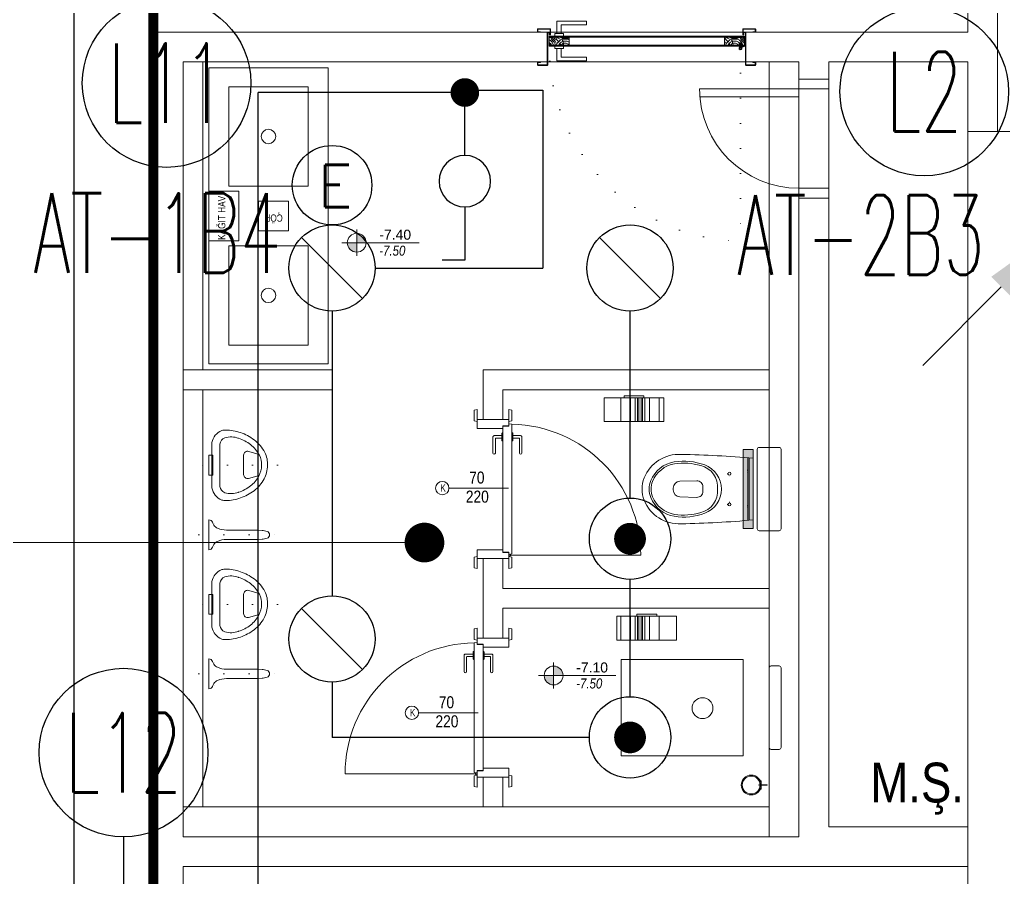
# Model space of a CAD drawing. Header units: metres. Extents: x -13316 to 152404, y -3899 to 30226.
# Drawn here: x 62312.7 to 62807.9, y 2944.6 to 3376.3 of the extents above; entities that cross this region are included whole.
import ezdxf
from ezdxf.enums import TextEntityAlignment as Align

# ---------------------------------------------------------------- set-up
doc = ezdxf.new("R2010")
doc.units = ezdxf.units.M
doc.header["$LTSCALE"] = 100
doc.header["$MEASUREMENT"] = 0
doc.linetypes.add('DOT2', pattern=[0.125, 0, -0.125])
doc.linetypes.add('HIDDEN', pattern=[0.375, 0.25, -0.125])
doc.layers.get('0').update_dxf_attribs({"color": 9, "lineweight": 9})
for name, color, linetype, lineweight in [('00', 9, 'Continuous', 9), ('01', 9, 'Continuous', 9), ('05', 9, 'Continuous', 9), ('05V', 9, 'Continuous', 9), ('06C @ 1', 9, 'Continuous', 9), ('06D', 9, 'Continuous', 9), ('09', 9, 'Continuous', 9), ('10', 9, 'Continuous', 9), ('12', 9, 'Continuous', 9), ('20', 9, 'DOT2', 9), ('21', 9, 'Continuous', 9), ('21_mahal200', 9, 'Continuous', 9), ('E-13W PL COMPACT FLUORESAN ARMATÜR', 7, 'Continuous', 30), ('E-1x18W PL DOWNLIGHT ARMATÜR (GÖMME)', 7, 'Continuous', 30), ('E-ACİL AYDINLATMA KİTİ', 7, 'Continuous', 30), ('E-ANAHTAR', 7, 'Continuous', 30), ('E-AŞAĞIDAN GELİP YUKARIYA GİDEN HAT', 7, 'Continuous', 30), ('E-KABLO', 7, 'Continuous', 30), ('E-LINYE', 7, 'Continuous', 30), ('Kapı', 204, 'Continuous', 9), ('KARA SIVA', 4, 'Continuous', 9), ('PLASTİK BOYA', 30, 'Continuous', 9), ('SERAMİK', 1, 'Continuous', 9), ('TEFRİŞ', 9, 'Continuous', 9), ('YAZI', 7, 'Continuous', 9)]:
    doc.layers.add(name, color=color, linetype=linetype, lineweight=lineweight)
doc.styles.add('Arial', font='arial.ttf', dxfattribs={"height": 2.5})
doc.styles.add('E-YAZI', font='txttw.shx')
doc.styles.add('MuuM_TEXT-ITALIC', font='ARIALNI.TTF')
doc.styles.add('MuuM_TEXT-STANDART', font='ARIALN.TTF')
doc.dimstyles.new('MuuM_DIM200', dxfattribs={"dimscale": 20, "dimtxt": 2, "dimasz": 1, "dimexe": 1, "dimexo": 1, "dimgap": 1, "dimtad": 1, "dimdec": 1, "dimrnd": 0.5, "dimdsep": 46, "dimtxsty": 'MuuM_TEXT-STANDART', "dimblk": 'ARCHTICK', "dimcen": 0, "dimdle": 0.15, "dimclrd": 256, "dimclre": 256, "dimclrt": 256, "dimadec": 0, "dimazin": 0, "dimtfac": 5, "dimtdec": 1, "dimtix": 1, "dimtmove": 2, "dimatfit": 3, "dimldrblk": 'DOT', "dimfxl": 3, "dimfxlon": 1, "dimtolj": 1, "dimlwd": -1, "dimlwe": -1, "dimarcsym": 0})

# ---------------------------------------------------------------- blocks, each defined once
blk = doc.blocks.new('100_1x18W PL DOWNLIGHT ARMATÜR (GÖMME)')
at = {"layer": 'E-1x18W PL DOWNLIGHT ARMATÜR (GÖMME)', "color": 7}
blk.add_line((-1.095, -1.095), (1.095, 1.095), dxfattribs=at)
at = {"layer": 'E-1x18W PL DOWNLIGHT ARMATÜR (GÖMME)', "color": 4}
blk.add_ellipse((0, 0), major_axis=(-1.549, 0), ratio=1, start_param=3.1418, end_param=9.424985, dxfattribs=at)
blk = doc.blocks.new('100_13W PL COMPACT FLUORESAN ARMATÜR')
at = {"layer": 'E-13W PL COMPACT FLUORESAN ARMATÜR', "color": 4, "const_width": 0.5}
blk.add_lwpolyline([(-0.25, 0, 1), (0.25, 0, 1)], format="xyb", close=True, dxfattribs=at)
at = {"layer": 'E-13W PL COMPACT FLUORESAN ARMATÜR', "color": 4}
blk.add_ellipse((0, 0), major_axis=(-1.28, 0), ratio=1, start_param=3.1418, end_param=9.424985, dxfattribs=at)
blk = doc.blocks.new('100_ANAHTAR')
at = {"layer": 'E-ANAHTAR', "color": 4}
for p, q in [((0, 5.345), (-0.714, 5.345)), ((0, 3.673), (0, 5.345)), ((0, 2.053), (0, 0))]:
    blk.add_line(p, q, dxfattribs=at)
blk.add_circle((0, 2.863), 0.81, dxfattribs=at)
blk = doc.blocks.new('100_AŞAĞIDAN GELİP YUKARIYA GİDEN HAT')
at = {"layer": 'E-AŞAĞIDAN GELİP YUKARIYA GİDEN HAT', "color": 3, "linetype": 'Continuous'}
for p, q in [((2.472, 2.471), (0, 0)), ((-2.389, -2.382), (-4.861, -4.853))]:
    blk.add_line(p, q, dxfattribs=at)
at = {"layer": 'E-AŞAĞIDAN GELİP YUKARIYA GİDEN HAT', "color": 4, "linetype": 'Continuous', "const_width": 0.675}
blk.add_lwpolyline([(0.338, 0, 1), (-0.338, 0, 1)], format="xyb", close=True, dxfattribs=at)
at = {"layer": 'E-AŞAĞIDAN GELİP YUKARIYA GİDEN HAT', "color": 3, "linetype": 'Continuous'}
for points in [[(2.154, 2.789), (2.79, 2.152), (4.382, 4.379)], [(-2.707, -2.064), (-2.071, -2.7), (-0.479, -0.474)]]:
    blk.add_solid(points, dxfattribs=at)
blk = doc.blocks.new('100_ACİL AYDINLATMA KİTİ')
at = {"layer": 'E-ACİL AYDINLATMA KİTİ', "color": 3}
blk.add_circle((0, 0), 1.251, dxfattribs=at)
at = {"layer": 'E-ACİL AYDINLATMA KİTİ', "color": 3, "style": 'E-YAZI'}
blk.add_text('E', height=1.34, dxfattribs=at).set_placement((-0.448, -0.694))
blk = doc.blocks.new('1.bod.mimari.elk')
at = {"layer": '01'}
blk.add_lwpolyline([(6510, -5630), (6510, -5630), (6510, -5630), (6510, -6180), (6780, -6180), (6780, -5630), (6780, -5630), (6780, -5630), (6820, -5630), (6820, -6230), (6470, -6230), (6470, -5630), (6510, -5630)], dxfattribs=at)
blk = doc.blocks.new('p-kapı kolu')
for points in [[(2.2, 0), (2.2, -1.25), (-2.2, -1.25), (-2.2, 0), (2.2, 0)], [(1.225, -1.25), (1.225, -7.5), (-13.775, -7.5), (-13.775, -5.625), (-1.025, -5.625), (-1.025, -5.625), (-1.025, -1.25), (1.225, -1.25)]]:
    blk.add_lwpolyline(points)
blk = doc.blocks.new('K-AH-01')
at = {"layer": '09'}
h = blk.add_hatch(dxfattribs=at)
h.set_pattern_fill('LOGEND', color=256, scale=10, style=0)
h.set_pattern_definition([(7e-15, (-3944.073, -2726.897), (10, 10), [3, -7]), (7e-15, (-3944.073, -2726.397), (10, 10), [3, -7]), (7e-15, (-3943.573, -2725.397), (10, 10), [2, -8]), (7e-15, (-3943.073, -2724.397), (10, 10), [1.5, -8.5]), (7e-15, (-3943.073, -2723.397), (10, 10), [1, -9]), (7e-15, (-3945.573, -2722.397), (10, 10), [0.5, -2.5, 0.5, -6.5]), (7e-15, (-3944.073, -2721.897), (10, 10), [0.5, -4, 1.5, -4]), (7e-15, (-3942.073, -2721.397), (10, 10), [0.5, -0.5, 0.5, -8.5]), (7e-15, (-3942.573, -2720.897), (10, 10), [0.5, -9.5]), (7e-15, (-3943.073, -2719.897), (10, 10), [1.5, -8.5]), (7e-15, (-3943.073, -2718.897), (10, 10), [2, -8]), (7e-15, (-3943.573, -2717.897), (10, 10), [2.5, -3, 0.5, -4]), (90, (-3947.573, -2723.897), (-10, 10), [0.5, -1, 2.5, -6]), (90, (-3947.073, -2722.897), (-10, 10), [0.5, -0.5, 1.5, -7.5]), (90, (-3946.573, -2718.897), (-10, 10), [1, -9]), (90, (-3946.073, -2722.897), (-10, 10), [2, -3, 0.5, -4.5]), (90, (-3945.573, -2717.397), (-10, 10), [0.5, -9.5]), (90, (-3945.073, -2722.397), (-10, 10), [1.5, -8.5]), (90, (-3944.073, -2721.897), (-10, 10), [1, -9]), (90, (-3943.073, -2721.897), (-10, 10), [0.5, -1.5, 1.5, -6.5]), (90, (-3942.573, -2721.397), (-10, 10), [0.5, -9.5]), (90, (-3942.073, -2723.397), (-10, 10), [1.4, -8.6]), (90, (-3941.573, -2725.397), (-10, 10), [1, -9]), (90, (-3940.573, -2721.397), (-10, 10), [0.5, -9.5]), (90, (-3939.573, -2721.897), (-10, 10), [1.5, -8.5]), (90, (-3938.573, -2721.897), (-10, 10), [1.5, -8.5]), (45, (-3940.073, -2725.8966), (1e-15, 10), [0.7071, -0.7071, 0.7071, -12.020836]), (45, (-3942.073, -2723.3966), (1e-15, 10), [1.4142, -12.727936]), (45, (-3946.073, -2718.3966), (1e-15, 10), [1.4142, -12.727936]), (45, (-3944.073, -2720.8966), (1e-15, 10), [1.4142, -12.727936]), (45, (-3943.573, -2722.8966), (1e-15, 10), [1.4142, -12.727936]), (45, (-3940.573, -2724.8966), (1e-15, 10), [1.4142, -12.727936]), (45, (-3941.573, -2724.3966), (1e-15, 10), [2.12132, -12.020816]), (45, (-3944.573, -2719.8966), (1e-15, 10), [0.7071, -13.435036]), (45, (-3945.073, -2718.8966), (1e-15, 10), [0.7071, -13.435036]), (45, (-3941.073, -2718.8966), (1e-15, 10), [0.7071, -13.435036]), (45, (-3945.073, -2723.8966), (1e-15, 10), [0.7071, -13.435036]), (45, (-3939.573, -2720.3966), (1e-15, 10), [0.7071, -13.435036]), (45, (-3943.073, -2721.3966), (1e-15, 10), [0.7071, -13.435036]), (45, (-3942.073, -2720.3966), (1e-15, 10), [0.7071, -13.435036]), (135, (-3942.573, -2722.3966), (-10, 1e-15), [0.7071, -0.7071, 2.12132, -10.606616]), (135, (-3941.073, -2722.3966), (-10, 1e-15), [0.7071, -13.435036]), (135, (-3941.073, -2725.8966), (-10, 1e-15), [0.7071, -13.435036]), (135, (-3943.073, -2723.3966), (-10, 1e-15), [0.7071, -13.435036]), (135, (-3941.573, -2721.3966), (-10, 1e-15), [0.7071, -13.435036]), (135, (-3944.073, -2723.8966), (-10, 1e-15), [0.7071, -13.435036]), (135, (-3940.073, -2723.8966), (-10, 1e-15), [0.7071, -13.435036]), (135, (-3947.073, -2726.8966), (-10, 1e-15), [0.7071, -13.435036]), (135, (-3946.573, -2726.3966), (-10, 1e-15), [1.4142, -12.727936]), (135, (-3946.073, -2725.8966), (-10, 1e-15), [1.4142, -12.727936]), (135, (-3945.073, -2725.8966), (-10, 1e-15), [1.4142, -12.727936]), (135, (-3944.573, -2724.8966), (-10, 1e-15), [1.4142, -12.727936]), (135, (-3940.573, -2720.8966), (-10, 1e-15), [1.4142, -12.727936]), (135, (-3938.573, -2725.8966), (-10, 1e-15), [1.4142, -12.727936]), (135, (-3938.073, -2717.8966), (-10, 1e-15), [1.4142, -12.727936]), (135, (-3938.073, -2718.8966), (-10, 1e-15), [1.4142, -12.727936]), (135, (-3939.073, -2719.3966), (-10, 1e-15), [1.4142, -12.727936]), (135, (-3946.073, -2719.3966), (-10, 1e-15), [2.12132, -12.020816]), (135, (-3939.573, -2720.3966), (-10, 1e-15), [2.12132, -12.020816]), (26.56505, (-3945.0727, -2717.3966), (10, 4e-09), [1.118, -21.24268]), (26.56505, (-3945.0727, -2722.3966), (10, 4e-09), [1.118, -21.24268]), (26.56505, (-3944.0727, -2719.3966), (10, 4e-09), [1.118, -21.24268]), (26.56505, (-3941.0727, -2726.3966), (10, 4e-09), [1.118, -21.24268]), (26.56505, (-3941.5727, -2725.3966), (10, 4e-09), [1.118, -21.24268]), (26.56505, (-3944.5727, -2723.3966), (10, 4e-09), [1.118, -21.24268]), (26.56505, (-3944.5727, -2718.3966), (10, 4e-09), [1.118, -21.24268]), (26.56505, (-3941.5727, -2721.3966), (10, 4e-09), [2.236, -20.12468]), (63.43495, (-3941.5727, -2719.8966), (5e-10, 10), [1.118, -21.24268]), (63.43495, (-3940.0727, -2722.8966), (5e-10, 10), [1.118, -21.24268]), (63.43495, (-3945.0727, -2720.8966), (5e-10, 10), [1.118, -21.24268]), (63.43495, (-3947.0727, -2720.3966), (5e-10, 10), [1.118, -21.24268]), (63.43495, (-3941.0727, -2722.3966), (5e-10, 10), [1.118, -21.24268]), (63.43495, (-3942.0727, -2722.3966), (5e-10, 10), [1.118, -21.24268]), (63.43495, (-3946.0727, -2720.8966), (5e-10, 10), [2.236, -20.12468]), (63.43495, (-3938.5727, -2724.3966), (5e-10, 10), [2.236, -20.12468]), (63.43495, (-3939.5727, -2723.8966), (5e-10, 10), [2.236, -20.12468]), (116.56505, (-3947.5727, -2725.3966), (-4e-09, 10), [1.118, -21.24268]), (116.56505, (-3947.5727, -2719.8966), (-4e-09, 10), [1.118, -21.24268]), (116.56505, (-3945.5727, -2726.8966), (-4e-09, 10), [1.118, -21.24268]), (116.56505, (-3946.5727, -2717.8966), (-4e-09, 10), [1.118, -21.24268]), (116.56505, (-3945.5727, -2723.8966), (-4e-09, 10), [1.118, -21.24268]), (116.56505, (-3943.5727, -2722.8966), (-4e-09, 10), [1.118, -21.24268]), (116.56505, (-3942.5727, -2720.8966), (-4e-09, 10), [1.118, -21.24268]), (116.56505, (-3947.0727, -2724.8966), (3.2e-06, 10.0000016), [1.118, -21.24268]), (116.56505, (-3944.5727, -2723.3966), (-4e-09, 10), [1.118, -21.24268]), (116.56505, (-3941.5727, -2724.3966), (-4e-09, 10), [1.118, -21.24268]), (116.56505, (-3940.5727, -2723.3966), (-4e-09, 10), [1.118, -21.24268]), (116.56505, (-3938.5727, -2720.3966), (-4e-09, 10), [1.118, -21.24268]), (116.56505, (-3946.0727, -2717.3966), (-4e-09, 10), [1.118, -21.24268]), (116.56505, (-3947.5727, -2717.8966), (-4e-09, 10), [2.236, -20.12468]), (116.56505, (-3946.0727, -2724.8966), (-4e-09, 10), [2.236, -20.12468]), (153.43495, (-3947.5727, -2726.3966), (-10, 5e-10), [1.118, -21.24268]), (153.43495, (-3939.0727, -2726.8966), (-10, 5e-10), [1.118, -21.24268]), (153.43495, (-3939.5727, -2721.8966), (-10, 5e-10), [1.118, -21.24268]), (153.43495, (-3943.5727, -2725.3966), (-10, 5e-10), [1.118, -21.24268]), (153.43495, (-3944.0727, -2726.3966), (-10, 5e-10), [1.118, -21.24268]), (153.43495, (-3943.0727, -2724.3966), (-10, 5e-10), [1.118, -21.24268]), (153.43495, (-3940.0727, -2718.3966), (-10, 5e-10), [1.118, -21.24268]), (153.43495, (-3939.0727, -2717.8966), (-10, 5e-10), [2.236, -20.12468])])
h.paths.add_polyline_path([(10.77, 6.46), (10.77, 2.46), (0.77, 2.46), (0.77, 6.46)])
h = blk.add_hatch(dxfattribs=at)
h.set_pattern_fill('LOGEND', color=256, scale=10, style=0)
h.set_pattern_definition([(7e-15, (-3938.781, -2726.897), (10, 10), [3, -7]), (7e-15, (-3938.781, -2726.397), (10, 10), [3, -7]), (7e-15, (-3938.281, -2725.397), (10, 10), [2, -8]), (7e-15, (-3937.781, -2724.397), (10, 10), [1.5, -8.5]), (7e-15, (-3937.781, -2723.397), (10, 10), [1, -9]), (7e-15, (-3940.281, -2722.397), (10, 10), [0.5, -2.5, 0.5, -6.5]), (7e-15, (-3938.781, -2721.897), (10, 10), [0.5, -4, 1.5, -4]), (7e-15, (-3936.781, -2721.397), (10, 10), [0.5, -0.5, 0.5, -8.5]), (7e-15, (-3937.281, -2720.897), (10, 10), [0.5, -9.5]), (7e-15, (-3937.781, -2719.897), (10, 10), [1.5, -8.5]), (7e-15, (-3937.781, -2718.897), (10, 10), [2, -8]), (7e-15, (-3938.281, -2717.897), (10, 10), [2.5, -3, 0.5, -4]), (90, (-3942.281, -2723.897), (-10, 10), [0.5, -1, 2.5, -6]), (90, (-3941.781, -2722.897), (-10, 10), [0.5, -0.5, 1.5, -7.5]), (90, (-3941.281, -2718.897), (-10, 10), [1, -9]), (90, (-3940.781, -2722.897), (-10, 10), [2, -3, 0.5, -4.5]), (90, (-3940.281, -2717.397), (-10, 10), [0.5, -9.5]), (90, (-3939.781, -2722.397), (-10, 10), [1.5, -8.5]), (90, (-3938.781, -2721.897), (-10, 10), [1, -9]), (90, (-3937.781, -2721.897), (-10, 10), [0.5, -1.5, 1.5, -6.5]), (90, (-3937.281, -2721.397), (-10, 10), [0.5, -9.5]), (90, (-3936.781, -2723.397), (-10, 10), [1.4, -8.6]), (90, (-3936.281, -2725.397), (-10, 10), [1, -9]), (90, (-3935.281, -2721.397), (-10, 10), [0.5, -9.5]), (90, (-3934.281, -2721.897), (-10, 10), [1.5, -8.5]), (90, (-3933.281, -2721.897), (-10, 10), [1.5, -8.5]), (45, (-3934.781, -2725.8966), (1e-15, 10), [0.7071, -0.7071, 0.7071, -12.020836]), (45, (-3936.781, -2723.3966), (1e-15, 10), [1.4142, -12.727936]), (45, (-3940.781, -2718.3966), (1e-15, 10), [1.4142, -12.727936]), (45, (-3938.781, -2720.8966), (1e-15, 10), [1.4142, -12.727936]), (45, (-3938.281, -2722.8966), (1e-15, 10), [1.4142, -12.727936]), (45, (-3935.281, -2724.8966), (1e-15, 10), [1.4142, -12.727936]), (45, (-3936.281, -2724.3966), (1e-15, 10), [2.12132, -12.020816]), (45, (-3939.281, -2719.8966), (1e-15, 10), [0.7071, -13.435036]), (45, (-3939.781, -2718.8966), (1e-15, 10), [0.7071, -13.435036]), (45, (-3935.781, -2718.8966), (1e-15, 10), [0.7071, -13.435036]), (45, (-3939.781, -2723.8966), (1e-15, 10), [0.7071, -13.435036]), (45, (-3934.281, -2720.3966), (1e-15, 10), [0.7071, -13.435036]), (45, (-3937.781, -2721.3966), (1e-15, 10), [0.7071, -13.435036]), (45, (-3936.781, -2720.3966), (1e-15, 10), [0.7071, -13.435036]), (135, (-3937.281, -2722.3966), (-10, 1e-15), [0.7071, -0.7071, 2.12132, -10.606616]), (135, (-3935.781, -2722.3966), (-10, 1e-15), [0.7071, -13.435036]), (135, (-3935.781, -2725.8966), (-10, 1e-15), [0.7071, -13.435036]), (135, (-3937.781, -2723.3966), (-10, 1e-15), [0.7071, -13.435036]), (135, (-3936.281, -2721.3966), (-10, 1e-15), [0.7071, -13.435036]), (135, (-3938.781, -2723.8966), (-10, 1e-15), [0.7071, -13.435036]), (135, (-3934.781, -2723.8966), (-10, 1e-15), [0.7071, -13.435036]), (135, (-3941.781, -2726.8966), (-10, 1e-15), [0.7071, -13.435036]), (135, (-3941.281, -2726.3966), (-10, 1e-15), [1.4142, -12.727936]), (135, (-3940.781, -2725.8966), (-10, 1e-15), [1.4142, -12.727936]), (135, (-3939.781, -2725.8966), (-10, 1e-15), [1.4142, -12.727936]), (135, (-3939.281, -2724.8966), (-10, 1e-15), [1.4142, -12.727936]), (135, (-3935.281, -2720.8966), (-10, 1e-15), [1.4142, -12.727936]), (135, (-3933.281, -2725.8966), (-10, 1e-15), [1.4142, -12.727936]), (135, (-3932.781, -2717.8966), (-10, 1e-15), [1.4142, -12.727936]), (135, (-3932.781, -2718.8966), (-10, 1e-15), [1.4142, -12.727936]), (135, (-3933.781, -2719.3966), (-10, 1e-15), [1.4142, -12.727936]), (135, (-3940.781, -2719.3966), (-10, 1e-15), [2.12132, -12.020816]), (135, (-3934.281, -2720.3966), (-10, 1e-15), [2.12132, -12.020816]), (26.56505, (-3939.7813, -2717.3966), (10, 4e-09), [1.118, -21.24268]), (26.56505, (-3939.7813, -2722.3966), (10, 4e-09), [1.118, -21.24268]), (26.56505, (-3938.7813, -2719.3966), (10, 4e-09), [1.118, -21.24268]), (26.56505, (-3935.7813, -2726.3966), (10, 4e-09), [1.118, -21.24268]), (26.56505, (-3936.2813, -2725.3966), (10, 4e-09), [1.118, -21.24268]), (26.56505, (-3939.2813, -2723.3966), (10, 4e-09), [1.118, -21.24268]), (26.56505, (-3939.2813, -2718.3966), (10, 4e-09), [1.118, -21.24268]), (26.56505, (-3936.2813, -2721.3966), (10, 4e-09), [2.236, -20.12468]), (63.43495, (-3936.2813, -2719.8966), (5e-10, 10), [1.118, -21.24268]), (63.43495, (-3934.7813, -2722.8966), (5e-10, 10), [1.118, -21.24268]), (63.43495, (-3939.7813, -2720.8966), (5e-10, 10), [1.118, -21.24268]), (63.43495, (-3941.7813, -2720.3966), (5e-10, 10), [1.118, -21.24268]), (63.43495, (-3935.7813, -2722.3966), (5e-10, 10), [1.118, -21.24268]), (63.43495, (-3936.7813, -2722.3966), (5e-10, 10), [1.118, -21.24268]), (63.43495, (-3940.7813, -2720.8966), (5e-10, 10), [2.236, -20.12468]), (63.43495, (-3933.2813, -2724.3966), (5e-10, 10), [2.236, -20.12468]), (63.43495, (-3934.2813, -2723.8966), (5e-10, 10), [2.236, -20.12468]), (116.56505, (-3942.2813, -2725.3966), (-4e-09, 10), [1.118, -21.24268]), (116.56505, (-3942.2813, -2719.8966), (-4e-09, 10), [1.118, -21.24268]), (116.56505, (-3940.2813, -2726.8966), (-4e-09, 10), [1.118, -21.24268]), (116.56505, (-3941.2813, -2717.8966), (-4e-09, 10), [1.118, -21.24268]), (116.56505, (-3940.2813, -2723.8966), (-4e-09, 10), [1.118, -21.24268]), (116.56505, (-3938.2813, -2722.8966), (-4e-09, 10), [1.118, -21.24268]), (116.56505, (-3937.2813, -2720.8966), (-4e-09, 10), [1.118, -21.24268]), (116.56505, (-3941.7813, -2724.8966), (3.2e-06, 10.0000016), [1.118, -21.24268]), (116.56505, (-3939.2813, -2723.3966), (-4e-09, 10), [1.118, -21.24268]), (116.56505, (-3936.2813, -2724.3966), (-4e-09, 10), [1.118, -21.24268]), (116.56505, (-3935.2813, -2723.3966), (-4e-09, 10), [1.118, -21.24268]), (116.56505, (-3933.2813, -2720.3966), (-4e-09, 10), [1.118, -21.24268]), (116.56505, (-3940.7813, -2717.3966), (-4e-09, 10), [1.118, -21.24268]), (116.56505, (-3942.2813, -2717.8966), (-4e-09, 10), [2.236, -20.12468]), (116.56505, (-3940.7813, -2724.8966), (-4e-09, 10), [2.236, -20.12468]), (153.43495, (-3942.2813, -2726.3966), (-10, 5e-10), [1.118, -21.24268]), (153.43495, (-3933.7813, -2726.8966), (-10, 5e-10), [1.118, -21.24268]), (153.43495, (-3934.2813, -2721.8966), (-10, 5e-10), [1.118, -21.24268]), (153.43495, (-3938.2813, -2725.3966), (-10, 5e-10), [1.118, -21.24268]), (153.43495, (-3938.7813, -2726.3966), (-10, 5e-10), [1.118, -21.24268]), (153.43495, (-3937.7813, -2724.3966), (-10, 5e-10), [1.118, -21.24268]), (153.43495, (-3934.7813, -2718.3966), (-10, 5e-10), [1.118, -21.24268]), (153.43495, (-3933.7813, -2717.8966), (-10, 5e-10), [2.236, -20.12468])])
h.paths.add_polyline_path([(89.06, 2.47), (89.06, 6.46), (99.06, 6.47), (99.06, 2.47)])
at = {"layer": '10'}
for points in [[(-0.44, -1.7), (1.3, -1.7, 0.414214), (1.6, -1.4), (1.6, 1.1, 0.414214), (1.3, 1.4, 0.414214), (1, 1.1), (1, 0.2), (0.2, 0.2), (0.2, 16.4, 0.414214), (-0.1, 16.7), (-4.6, 16.7, 0.414214), (-4.9, 16.4), (-4.9, 15.3, 0.414214), (-4.6, 15), (-3.5, 15), (-3.5, 15.2), (-4.6, 15.2, -0.414214), (-4.7, 15.3), (-4.7, 16.4, -0.414214), (-4.6, 16.5), (-0.2, 16.5), (-0.1, 16.5, -0.414214), (0, 16.4), (0, 0), (1.2, 0), (1.2, 1.1, -0.414214), (1.3, 1.2, -0.414214), (1.4, 1.1), (1.4, -1.4, -0.414214), (1.3, -1.5), (-0.44, -1.5), (-4.6, -1.5, -0.414214), (-4.7, -1.4), (-4.7, -0.3, -0.414214), (-4.6, -0.2), (-3.5, -0.2), (-3.5, 0), (-4.6, 0, 0.414214), (-4.9, -0.3), (-4.9, -1.4, 0.414214), (-4.6, -1.7)], [(100.44, -1.7), (98.7, -1.7, -0.414214), (98.4, -1.4), (98.4, 1.1, -0.414214), (98.7, 1.4, -0.414214), (99, 1.1), (99, 0.2), (99.8, 0.2), (99.8, 16.4, -0.414214), (100.1, 16.7), (104.6, 16.7, -0.414214), (104.9, 16.4), (104.9, 15.3, -0.414214), (104.6, 15), (103.5, 15), (103.5, 15.2), (104.6, 15.2, 0.414214), (104.7, 15.3), (104.7, 16.4, 0.414214), (104.6, 16.5), (100.2, 16.5), (100.1, 16.5, 0.414214), (100, 16.4), (100, 0), (98.8, 0), (98.8, 1.1, 0.414214), (98.7, 1.2, 0.414214), (98.6, 1.1), (98.6, -1.4, 0.414214), (98.7, -1.5), (100.44, -1.5), (104.6, -1.5, 0.414214), (104.7, -1.4), (104.7, -0.3, 0.414214), (104.6, -0.2), (103.5, -0.2), (103.5, 0), (104.6, 0, -0.414214), (104.9, -0.3), (104.9, -1.4, -0.414214), (104.6, -1.7)], [(2.15, 7.6), (0.77, 6.96), (0.77, 4.09), (0.57, 4.09), (0.57, 7.09), (2.04, 7.77, -14.796002)]]:
    blk.add_lwpolyline(points, format="xyb", close=True, dxfattribs=at)
blk.add_circle((2.72, 8.09), 0.55, dxfattribs=at)
at = {"layer": '12'}
for points in [[(0.77, 6.46), (99.06, 6.47), (99.06, 6.97), (0.77, 6.96)], [(0.77, 2.46), (10.77, 2.46), (10.77, 6.46), (0.77, 6.46)], [(89.06, 2.46), (99.06, 2.46), (99.06, 6.47), (89.06, 6.47)], [(0.77, 2.46), (99.06, 2.46), (99.06, 1.96), (0.77, 1.96)]]:
    blk.add_lwpolyline(points, close=True, dxfattribs=at)
at = {"layer": '20'}
blk.add_lwpolyline([(2.72, 8.09), (2.72, 105.23)], dxfattribs=at)
at = {"layer": '20', "linetype": 'HIDDEN'}
for points in [[(1.97, 6.89), (1.97, 5.39), (3.47, 5.39), (3.47, 6.89)], [(2.17, 7.58), (2.17, 5.59), (3.27, 5.59), (3.27, 7.58)]]:
    blk.add_lwpolyline(points, dxfattribs=at)
at = {"layer": '20'}
blk.add_arc((0.77, 6.96), 98.29, 357.0842, 88.8632, dxfattribs=at)
at = {"layer": '06C @ 1', "xscale": -1, "rotation": 180}
blk.add_blockref('p-kapı kolu', (94.06, 6.97), dxfattribs=at)
at = {"layer": '06C @ 1'}
blk.add_blockref('p-kapı kolu', (94.06, 1.96), dxfattribs=at)
blk = doc.blocks.new('_ArchTick')
at = {"color": 0, "linetype": 'ByBlock', "const_width": 0.15}
blk.add_lwpolyline([(-0.5, -0.5), (0.5, 0.5)], dxfattribs=at)
blk = doc.blocks.new('_Dot')
at = {"color": 0, "linetype": 'ByBlock', "lineweight": -2}
blk.add_line((-0.5, 0), (-1, 0), dxfattribs=at)
at = {"color": 0, "linetype": 'ByBlock', "const_width": 0.5}
blk.add_lwpolyline([(-0.25, 0, 1), (0.25, 0, 1)], format="xyb", close=True, dxfattribs=at)
blk = doc.blocks.new('ttttttttttttt')
for points in [[(3983.49, -30733.6), (3983.49, -30748.6)], [(3988.49, -30733.6), (3983.49, -30733.6)], [(3988.49, -30733.6), (3988.49, -30748.6)], [(4043.49, -30733.6), (4038.49, -30733.6)], [(4038.49, -30733.6), (4038.49, -30748.6)], [(4043.49, -30733.6), (4043.49, -30748.6)], [(3988.49, -30748.6), (3983.49, -30748.6)], [(4034.49, -30748.6), (3988.49, -30748.6)], [(4034.49, -30748.6), (4034.49, -30798.6)], [(4034.49, -30748.6), (4038.49, -30748.6)], [(4043.49, -30748.6), (4038.49, -30748.6)], [(4038.49, -30748.6), (4038.49, -30798.6)]]:
    blk.add_lwpolyline(points)
blk.add_arc((4038.49, -30748.6), 50, 180, 270)
blk = doc.blocks.new('dsfsdfsdfsdfsdfsdf')
at = {"layer": 'Kapı'}
for p, q in [((23771.45, -2062.35), (23755.45, -2062.35)), ((23772.95, -2064.72, 0.66), (23771.45, -2064.42, 0.66)), ((23771.45, -2064.42, 0.66), (23771.45, -2065.62, 0.66)), ((23771.95, -2064.01, 0.66), (23837.87, -2064.01, 0.66)), ((23772.95, -2064.72, 0.66), (23772.95, -2129.92, 0.66)), ((23771.45, -2065.62, 0.66), (23768.45, -2065.62, 0.66)), ((23768.45, -2129.02, 0.66), (23768.45, -2066.82, 0.66)), ((23771.45, -2129.02, 0.66), (23768.45, -2129.02, 0.66)), ((23771.45, -2130.22, 0.66), (23771.45, -2129.02, 0.66)), ((23771.45, -2132.35), (23755.45, -2132.35)), ((23772.95, -2129.92, 0.66), (23771.45, -2130.22, 0.66))]:
    blk.add_line(p, q, dxfattribs=at)
at = {"layer": 'Kapı', "elevation": 0.66}
for points in [[(23753.95, -2057.62), (23755.45, -2057.32), (23755.45, -2063.32), (23753.95, -2063.02), (23753.95, -2057.62)], [(23772.95, -2057.62), (23771.45, -2057.32), (23771.45, -2063.32), (23772.95, -2063.02), (23772.95, -2057.62)], [(23753.95, -2137.02), (23755.45, -2137.32), (23755.45, -2131.32), (23753.95, -2131.62), (23753.95, -2137.02)], [(23772.95, -2137.02), (23771.45, -2137.32), (23771.45, -2131.32), (23772.95, -2131.62), (23772.95, -2137.02)]]:
    blk.add_lwpolyline(points, dxfattribs=at)
for points in [[(23771.45, -2062.32), (23755.45, -2062.32), (23755.45, -2066.82), (23768.45, -2066.82), (23768.45, -2065.42), (23771.45, -2065.42)], [(23771.45, -2132.32), (23755.45, -2132.32), (23755.45, -2127.82), (23768.45, -2127.82), (23768.45, -2129.22), (23771.45, -2129.22)]]:
    blk.add_lwpolyline(points, close=True, dxfattribs=at)
for points in [[(23767.95, -2124.22), (23764.05, -2124.22, -0.414214), (23763.45, -2123.62), (23763.45, -2115.47, -1), (23764.65, -2115.47), (23764.65, -2122.77, 0.414214), (23764.9, -2123.02), (23767.95, -2123.02)], [(23773.45, -2124.22), (23777.35, -2124.22, 0.414214), (23777.95, -2123.62), (23777.95, -2115.47, 1), (23776.75, -2115.47), (23776.75, -2122.77, -0.414214), (23776.5, -2123.02), (23773.45, -2123.02)], [(23768.45, -2121.62), (23768.2, -2121.62, 0.414214), (23767.95, -2121.87), (23767.95, -2125.37, 0.414214), (23768.2, -2125.62), (23768.45, -2125.62)], [(23772.95, -2125.62), (23773.2, -2125.62, 0.414214), (23773.45, -2125.37), (23773.45, -2121.87, 0.414214), (23773.2, -2121.62), (23772.95, -2121.62)]]:
    blk.add_lwpolyline(points, format="xyb", dxfattribs=at)
at = {"layer": 'Kapı'}
blk.add_circle((23771.95, -2064.01, 0.66), 0.5, dxfattribs=at)
blk.add_arc((23771.95, -2064.01, 0.66), 65.92, 270.8676, 0, dxfattribs=at)
blk = doc.blocks.new('p-klozet üstü kağıt dispenser')
blk.add_hatch(color=255).paths.add_polyline_path([(0, 5.56), (0, 45.41), (-5, 45.41), (-5, 5.56)])
blk.add_lwpolyline([(0, 5.56), (0, 45.41), (-5, 45.41), (-5, 5.56)], close=True)
blk = doc.blocks.new('san-klo-06-p')
for p, q in [((0, -2), (-15.5, -2)), ((0, -2.8), (-15.5, -2.8)), ((0, -2), (15.5, -2)), ((0, -2.8), (15.5, -2.8)), ((-4.16, -28.43), (-3.91, -36.92)), ((0, -25.35), (-1.16, -25.35)), ((0, -25.35), (1.16, -25.35)), ((4.16, -28.43), (3.91, -36.92)), ((0, -40.31), (-0.41, -40.31)), ((-0.41, -40.31), (0, -40.31)), ((0.41, -40.31), (0, -40.31)), ((0, -40.31), (0.41, -40.31))]:
    blk.add_line(p, q)
at = {"linetype": 'DOT2'}
for p, q in [((-6.49, -12), (-8.95, -12)), ((-7.75, -10.91), (-7.75, -12)), ((-7.75, -13.09), (-7.75, -12)), ((6.49, -12), (8.95, -12)), ((7.75, -10.91), (7.75, -12)), ((7.75, -13.09), (7.75, -12))]:
    blk.add_line(p, q, dxfattribs=at)
for points in [[(-20, 2.02), (20, 2.02, 0.414214), (21, 3.02), (21, 13.02, 0.414214), (20, 14.02), (-20, 14.02, 0.414214), (-21, 13.02), (-21, 3.02, 0.414214)], [(-15.5, 0, 0.018163), (-17.47, -36.26, 0.320529), (-5.63, -54.91, 0.096396), (0, -56, 0.096396), (5.62, -54.91, 0.320529), (17.47, -36.26, 0.018163), (15.5, 0)]]:
    blk.add_lwpolyline(points, format="xyb", close=True)
for points in [[(-9.5, 2.02), (-9.5, -2.98), (-8.5, -2.98), (-8.5, 2.02)], [(8.5, 2.02), (8.5, -2.98), (9.5, -2.98), (9.5, 2.02)]]:
    blk.add_lwpolyline(points, dxfattribs=at)
blk.add_lwpolyline([(-5, 0), (-5, 2), (5, 2), (5, 0)], close=True, dxfattribs=at)
for centre, radius, start, end in [((-7.75, -12), 0.75, 0, 180), ((-7.75, -12), 0.75, 180, 0), ((7.75, -12), 0.75, 0, 180), ((7.75, -12), 0.75, 180, 0), ((0, -29), 13, 90, 159.4201), ((-1.09, -28.95), 11, 84.3176, 166.8067), ((0, -29), 13, 20.5799, 90), ((1.09, -28.95), 11, 13.1933, 95.6824), ((15.92, -34.98), 30, 159.4201, 189.1281), ((-15.92, -34.98), 30, 350.8719, 20.5799), ((15.92, -34.98), 29, 162.8727, 189.1281), ((-1.16, -28.35), 3, 90, 181.707), ((1.16, -28.35), 3, 358.293, 90), ((-15.92, -34.98), 29, 350.8719, 17.1273), ((1.5, -37.29), 14.4, 189.1281, 247.9757), ((-0.41, -36.81), 3.5, 181.707, 270), ((0.41, -36.81), 3.5, 270, 358.293), ((-1.5, -37.29), 14.4, 292.0243, 350.8719), ((1.5, -37.29), 15.4, 189.1281, 247.9757), ((-1.5, -37.29), 15.4, 292.0243, 350.8719), ((0, -41), 11.4, 247.9757, 270), ((0, -41), 10.4, 247.9757, 270), ((0, -41), 10.4, 270, 292.0243), ((0, -41), 11.4, 270, 292.0243)]:
    blk.add_arc(centre, radius, start, end)
at = {"layer": '05', "rotation": 270}
blk.add_blockref('p-klozet üstü kağıt dispenser', (-25.41, -5.01), dxfattribs=at)
blk = doc.blocks.new('p-t.kağıtlığı')
at = {"layer": 'TEFRİŞ'}
h = blk.add_hatch(dxfattribs=at)
h.set_pattern_fill('CYL', color=256, scale=30, angle=-90, style=0)
h.set_pattern_definition([(270, (-14.4, 13), (30, 7e-15), []), (270, (-13.8, 13), (30, 7e-15), []), (270, (-12.6, 13), (30, 7e-15), []), (270, (-10.2, 13), (30, 7e-15), []), (270, (-5.4, 13), (30, 7e-15), []), (270, (5.4, 13), (30, 7e-15), []), (270, (10.2, 13), (30, 7e-15), []), (270, (12.6, 13), (30, 7e-15), []), (270, (13.8, 13), (30, 7e-15), []), (270, (14.4, 13), (30, 7e-15), [])])
h.paths.add_polyline_path([(-15, 1), (15, 1), (15, 13), (-15, 13)])
for points in [[(-15, 1), (15, 1), (15, 13), (-15, 13)], [(5, 1), (5, 0), (-5, 0), (-5, 1)]]:
    blk.add_lwpolyline(points, close=True, dxfattribs=at)
blk = doc.blocks.new('San-p-uripart')
at = {"linetype": 'DOT2'}
for p, q in [((0, 5), (0, -40.5)), ((-5.77, -2.73), (-5.77, 3.35)), ((5.77, -2.73), (5.77, 3.35))]:
    blk.add_line(p, q, dxfattribs=at)
blk.add_lwpolyline([(0, 0), (-7.5, 0, 0.335863), (-6.29, -1.8, -0.061447), (-4.83, -2.51, -0.147975), (-3.31, -4.31, -0.105673), (-2.38, -8.95, 0.01101), (-2.23, -26.78, 0.044983), (-1.74, -29.26, 0.284409), (0, -30.59, 0.284409), (1.74, -29.26, 0.044983), (2.23, -26.78, 0.01101), (2.38, -8.95, -0.105673), (3.31, -4.31, -0.147975), (4.83, -2.51, -0.061447), (6.29, -1.8, 0.335863), (7.5, 0)], format="xyb", close=True)
blk = doc.blocks.new('v-k-pisuar01-p-s')
at = {"linetype": 'DOT2'}
blk.add_line((0, -33), (0, 5), dxfattribs=at)
for p, q in [((-6.98, -18.56), (-5.47, -23.73)), ((-5.07, -16), (4.66, -16)), ((6.59, -18.52), (5.19, -23.78))]:
    blk.add_line(p, q)
for points in [[(11.42, 0), (-11.42, 0, 0.252384), (-17.51, -5, 0.055826), (-17.74, -7, 0.088182), (-16.42, -14.39, 0.087476), (-12.79, -21.28, 0.105521), (-6.48, -26.6, 0.141396), (0.13, -28, 0.121036), (6.87, -26.29, 0.105521), (12.81, -21.28, 0.087476), (16.45, -14.39, 0.088182), (17.76, -7, 0.066704), (17.51, -5, 0.252384), (11.42, 0)], [(13.57, -13.47, 0.172375), (13.81, -6.52, 0.252384), (10.66, -3.93), (-10.66, -3.93, 0.252384), (-13.81, -6.52, 0.172375), (-13.57, -13.47, 0.087476), (-10.42, -19.44, 0.105521), (-5.06, -23.95, 0.144004), (0.01, -25, 0.123151), (5.45, -23.64, 0.105521), (10.44, -19.44, 0.087476), (13.59, -13.47)]]:
    blk.add_lwpolyline(points, format="xyb")
blk.add_lwpolyline([(-5, -0.5), (-5, 1.5), (5, 1.5), (5, -0.5)], close=True)
for centre, radius, start, end in [((1.16, -7.48), 15.9, 200.6506, 202.1301), ((-1.14, -7.48), 15.9, 337.8699, 339.3494), ((-5.07, -18), 2, 90, 196.3895), ((4.66, -18), 2, 345.0686, 90)]:
    blk.add_arc(centre, radius, start, end)
blk = doc.blocks.new('fgvdfgdffffffffffffffffffffffffffffffff')
at = {"layer": 'Kapı'}
blk.add_lwpolyline([(23435.64, -2228), (23465.62, -2228)], dxfattribs=at)
blk.add_circle((23432.28, -2228), 3.36, dxfattribs=at)
at = {"layer": 'Kapı', "attachment_point": 1, "style": 'MuuM_TEXT-STANDART'}
for s, insert, char_height, width in [('70', (23445.81, -2219.68), 6.048, 88.7957), ('K', (23431.25, -2226.1), 3.63, 53.2774), ('220', (23444.12, -2229.28), 6.048, 88.7957)]:
    blk.add_mtext(s, dxfattribs=dict(at, insert=insert, char_height=char_height, width=width))
blk = doc.blocks.new('0_elevationtarget-p-bk')
h = blk.add_hatch(color=250)
h.paths.add_polyline_path([(1.88, 0, 0.414214), (0, 1.88), (0, 0)])
h.paths.add_polyline_path([(0, 0), (-1.88, 0, 0.414214), (0, -1.88)])
blk.add_line((0, -2.62), (0, 2.62))
blk.add_lwpolyline([(12.45, 0), (-3, 0)])
blk.add_circle((0, 0), 1.88)
at = {"style": 'Arial'}
blk.add_attdef('BITMISKOT', text='', height=2, dxfattribs=at).set_placement((4.5, 0), align=Align.BOTTOM_LEFT)
at = {"style": 'MuuM_TEXT-ITALIC'}
blk.add_attdef('FINISHINGFLOORLEVEL', text='', height=2, dxfattribs=at).set_placement((4.5, -0.59), align=Align.TOP_LEFT)
blk = doc.blocks.new('RREERGERGBBBB')
at = {"layer": 'TEFRİŞ'}
blk.add_hatch(color=256, dxfattribs=at).paths.add_polyline_path([(-24564.21, -5806.63), (-24567.21, -5806.63), (-24567.21, -5804.63), (-24567.41, -5804.63), (-24567.41, -5806.63), (-24568.41, -5806.63), (-24568.41, -5806.83), (-24567.41, -5806.83), (-24567.41, -5808.83), (-24567.21, -5808.83), (-24567.21, -5806.83), (-24564.21, -5806.83)])
for points in [[(-24564.21, -5806.63), (-24567.21, -5806.63), (-24567.21, -5804.63), (-24567.41, -5804.63), (-24567.41, -5806.63), (-24568.41, -5806.63), (-24568.41, -5806.83), (-24567.41, -5806.83), (-24567.41, -5808.83), (-24567.21, -5808.83), (-24567.21, -5806.83), (-24564.21, -5806.83), (-24564.21, -5806.63)], [(-24567.21, -5806.71), (-24564.21, -5806.71)]]:
    blk.add_lwpolyline(points, dxfattribs=at)
for radius in [5, 4.5]:
    blk.add_circle((-24572.21, -5806.71), radius, dxfattribs=at)
blk = doc.blocks.new('TTTTTTTTTTTTTTTTTTTTTTTTTTTTTTTTTTTTTTTTTTT')
at = {"layer": 'TEFRİŞ'}
blk.add_lwpolyline([(45312.13, 986.76), (45352.13, 986.76, 0.414214), (45353.13, 987.76), (45353.13, 991.76, 0.414214), (45352.13, 992.76), (45312.13, 992.76, 0.414214), (45311.13, 991.76), (45311.13, 987.76, 0.414214)], format="xyb", close=True, dxfattribs=at)
blk = doc.blocks.new('tummmd')
at = {"layer": 'TEFRİŞ'}
blk.add_lwpolyline([(34554.68, 678.74), (34554.68, 630.24), (34616.18, 630.24), (34616.18, 678.74)], close=True, dxfattribs=at)
blk.add_circle((34595.68, 654.23), 5.25, dxfattribs=at)
blk = doc.blocks.new('vummok')
blk.add_blockref('tummmd', (15499.22, -1614.18))
at = {"rotation": 270}
blk.add_blockref('TTTTTTTTTTTTTTTTTTTTTTTTTTTTTTTTTTTTTTTTTTT', (49141.65, 44372.44), dxfattribs=at)
at = {"layer": 'KARA SIVA'}
blk.add_blockref('RREERGERGBBBB', (74691.62, 4808.04), dxfattribs=at)
blk = doc.blocks.new('rrrrrrrrrrrrrrrrrrrrrrrrrrrrrrrrrrrrrrrrrrr')
at = {"layer": 'TEFRİŞ'}
blk.add_lwpolyline([(30902.52, -1571.49), (30902.52, -1621.49), (30942.52, -1621.49), (30942.52, -1571.49)], close=True, dxfattribs=at)
blk.add_circle((30922.52, -1596.49), 3.65, dxfattribs=at)
blk = doc.blocks.new('EWWWWWWWWWWEEEEEEEEEEEFDFF')
at = {"layer": 'TEFRİŞ'}
blk.add_lwpolyline([(44975.4, -1051.58), (44975.4, -902.58), (45035.4, -902.58), (45035.4, -1051.58), (44975.4, -1051.58)], dxfattribs=at)
for points in [[(44975.4, -989.58), (44975.4, -964.58), (44990.4, -964.58), (44990.4, -989.58)], [(45015.4, -984.58), (45015.4, -969.58), (45000.4, -969.58), (45000.4, -984.58)]]:
    blk.add_lwpolyline(points, close=True, dxfattribs=at)
at = {"rotation": 180}
for p in [(75927.92, -2533.57), (75927.92, -2613.57)]:
    blk.add_blockref('rrrrrrrrrrrrrrrrrrrrrrrrrrrrrrrrrrrrrrrrrrr', p, dxfattribs=at)
at = {"layer": 'YAZI', "char_height": 3.629, "width": 53.2774, "attachment_point": 3, "style": 'MuuM_TEXT-STANDART'}
for s, insert, rotation in [('KAĞIT HAV.', (44980.05, -965.81), 90), ('ÇÖP', (45003.57, -979.96), 180)]:
    blk.add_mtext(s, dxfattribs=dict(at, insert=insert, rotation=rotation))
blk = doc.blocks.new('1.bod.mimari1.elk')
at = {"layer": '00'}
for points in [[(6470, -5580), (6470, -5561.28), (6485, -5561.28), (6485, -5630)], [(6400, -6000), (6075, -6000), (6075, -6035), (6060, -6035), (6060, -5580), (6095, -5580)], [(6095, -5580), (6470, -5580)], [(6095, -5595), (6075, -5595), (6075, -5985), (6385, -5985)], [(6385, -5595), (6095, -5595)], [(6385, -5595), (6385, -5595), (6385, -5985)], [(6470, -5980), (6400, -5980), (6400, -5595), (6400, -5595)], [(6400, -5595), (6470, -5595)], [(6470, -5630), (6470, -5595)], [(6075, -5750), (6150, -5750), (6150, -5760), (6075, -5760)], [(6370, -5750), (6226, -5750), (6226, -5775), (6236, -5775), (6236, -5760), (6370, -5760), (6370, -5750)], [(6075, -5970), (6075, -5760), (6085, -5760), (6085, -5970), (6075, -5970)], [(6370, -5870), (6236, -5870), (6236, -5885), (6226, -5885), (6226, -5845), (6236, -5845), (6236, -5860), (6370, -5860), (6370, -5870)], [(6370, -5985), (6075, -5985), (6075, -5970), (6370, -5970), (6370, -5985)], [(6470, -6000), (6400, -6000)]]:
    blk.add_lwpolyline(points, dxfattribs=at)
for points in [[(6085, -5595), (6075, -5595), (6075, -5750), (6085, -5750)], [(6385, -5595), (6370, -5595), (6370, -5985), (6385, -5985)], [(6236, -5955), (6226, -5955), (6226, -5970), (6236, -5970)]]:
    blk.add_lwpolyline(points, close=True, dxfattribs=at)
at = {"layer": '01'}
blk.add_lwpolyline([(6470, -5630), (6485, -5630)], dxfattribs=at)
at = {"layer": '20', "ltscale": 2, "const_width": 5}
blk.add_lwpolyline([(6820, -6550), (6060, -6550), (6060, -4550), (6820, -4550)], close=True, dxfattribs=at)
at = {"rotation": 180}
blk.add_blockref('K-AH-01', (6358.37, -5580), dxfattribs=at)
at = {"xscale": -1, "rotation": 270}
blk.add_blockref('ttttttttttttt', (37133.6, -9647.06), dxfattribs=at)
at = {"layer": '05', "rotation": 180}
for p in [(6302, -5763), (6308.44, -5873)]:
    blk.add_blockref('p-t.kağıtlığı', p, dxfattribs=at)
at = {"layer": '05V', "extrusion": (0, 0, -1), "zscale": -1, "rotation": 90}
blk.add_blockref('san-klo-06-p', (-6362.03, -5810), dxfattribs=at)
at = {"layer": '21', "xscale": 2.52, "yscale": 2.52, "zscale": 2.52}
for p, values in [((6162.41, -5685.97), {'BITMISKOT': '-7.40', 'FINISHINGFLOORLEVEL': '-7.50'}), ((6261.54, -5903.83), {'BITMISKOT': '-7.10', 'FINISHINGFLOORLEVEL': '-7.50'})]:
    blk.add_blockref('0_elevationtarget-p-bk', p, dxfattribs=at).add_auto_attribs(values)
at = {"layer": 'KARA SIVA', "xscale": -1, "rotation": 180}
blk.add_blockref('dsfsdfsdfsdfsdfsdf', (-17532.45, -7907.32, -0.66), dxfattribs=at)
at = {"layer": 'KARA SIVA'}
for p in [(-17226.77, -3581.5), (-17242.07, -3694.6)]:
    blk.add_blockref('fgvdfgdffffffffffffffffffffffffffffffff', p, dxfattribs=at)
at = {"layer": 'KARA SIVA', "rotation": 180}
blk.add_blockref('dsfsdfsdfsdfsdfsdf', (29994.45, -8017.32, -0.66), dxfattribs=at)
at = {"layer": 'PLASTİK BOYA'}
blk.add_blockref('vummok', (-43758.4, -4960.31), dxfattribs=at)
at = {"layer": 'SERAMİK'}
blk.add_blockref('EWWWWWWWWWWEEEEEEEEEEEFDFF', (-38887.4, -4695.42), dxfattribs=at)
at = {"layer": 'TEFRİŞ', "xscale": -1, "rotation": 90}
for p in [(6089.5, -5798), (6089.5, -5868.01)]:
    blk.add_blockref('v-k-pisuar01-p-s', p, dxfattribs=at)
at = {"layer": 'TEFRİŞ', "linetype": 'ByBlock', "xscale": -1, "rotation": 90}
for p in [(6088, -5833.01), (6088, -5903.01)]:
    blk.add_blockref('San-p-uripart', p, dxfattribs=at)
at = {"layer": '21', "style": 'MuuM_TEXT-STANDART'}
blk.add_text('M.Ş.', height=20, dxfattribs=at).set_placement((6421, -5967.72))
at = {"layer": '21_mahal200'}
blk.add_leader([(6196.52, -5836.91), (5982.66, -5836.91)], dimstyle='MuuM_DIM200', override={"dimasz": 1, "dimfxl": 10}, dxfattribs=at)

msp = doc.modelspace()

# ---------------------------------------------------------------- linework, layer by layer
at = {"layer": 'E-KABLO', "color": 5}
msp.add_line((62340, 3410), (62340, 2900), dxfattribs=at)
at = {"layer": 'E-KABLO', "color": 6}
for p, q in [((62536.86, 3339.62), (62432.88, 3339.62)), ((62432.88, 2925), (62432.88, 3339.62)), ((62536.86, 3340.79), (62576.13, 3340.79)), ((62576.13, 3340.79), (62576.13, 3251.26)), ((62491.68, 3251.26), (62576.13, 3251.26)), ((62470, 3229.58), (62470, 3086.26)), ((62620, 3135.48), (62620, 3229.58)), ((62620, 3035.48), (62620, 3094.52)), ((62470, 3042.89), (62470, 3015)), ((62599.52, 3015), (62470, 3015))]:
    msp.add_line(p, q, dxfattribs=at)
at = {"layer": 'E-KABLO', "color": 4, "linetype": 'Continuous', "const_width": 7.2}
msp.add_lwpolyline([(62540.46, 3339.62, -1), (62533.26, 3339.62, -1)], format="xyb", close=True, dxfattribs=at)
at = {"layer": 'E-LINYE', "color": 7, "linetype": 'Continuous'}
msp.add_line((62365, 2965), (62365, 2925), dxfattribs=at)
for centre in [(62386.71, 3344.36), (62768.11, 3340.07), (62365, 3007.34)]:
    msp.add_circle(centre, 42.44, dxfattribs=at)

# ---------------------------------------------------------------- block references
at = {"layer": '06D'}
for name in ['1.bod.mimari.elk', '1.bod.mimari1.elk']:
    msp.add_blockref(name, (56320, 8950), dxfattribs=at)
at = {"layer": 'E-13W PL COMPACT FLUORESAN ARMATÜR', "xscale": -16, "yscale": 16, "zscale": 16, "rotation": 180}
for p in [(62620, 3115), (62620, 3015)]:
    msp.add_blockref('100_13W PL COMPACT FLUORESAN ARMATÜR', p, dxfattribs=at)
at = {"layer": 'E-1x18W PL DOWNLIGHT ARMATÜR (GÖMME)', "xscale": -14, "yscale": 14, "zscale": 14, "rotation": 180}
for p in [(62470, 3251.26), (62620, 3251.26), (62470, 3064.57)]:
    msp.add_blockref('100_1x18W PL DOWNLIGHT ARMATÜR (GÖMME)', p, dxfattribs=at)
at = {"layer": 'E-ACİL AYDINLATMA KİTİ', "xscale": 16, "yscale": 16, "zscale": 16}
msp.add_blockref('100_ACİL AYDINLATMA KİTİ', (62470, 3292.96), dxfattribs=at)
at = {"layer": 'E-ANAHTAR', "xscale": -16, "yscale": 16, "zscale": 16, "rotation": 180}
msp.add_blockref('100_ANAHTAR', (62536.86, 3340.79), dxfattribs=at)
at = {"layer": 'E-AŞAĞIDAN GELİP YUKARIYA GİDEN HAT', "xscale": -16, "yscale": 16, "zscale": 16, "rotation": 270}
msp.add_blockref('100_AŞAĞIDAN GELİP YUKARIYA GİDEN HAT', (62845, 3280), dxfattribs=at)

# ---------------------------------------------------------------- texts
at = {"layer": 'E-LINYE', "color": 3, "linetype": 'Continuous', "style": 'E-YAZI', "width": 0.6}
for s, p in [('L11', (62386.71, 3344.36)), ('L2', (62768.11, 3340.07)), ('AT-1B4', (62381.99, 3268.88)), ('AT-2B3', (62736.18, 3267.91)), ('L12', (62365, 3007.34))]:
    msp.add_text(s, height=40, dxfattribs=at).set_placement(p, align=Align.MIDDLE_CENTER)

doc.saveas('drawing.dxf')
